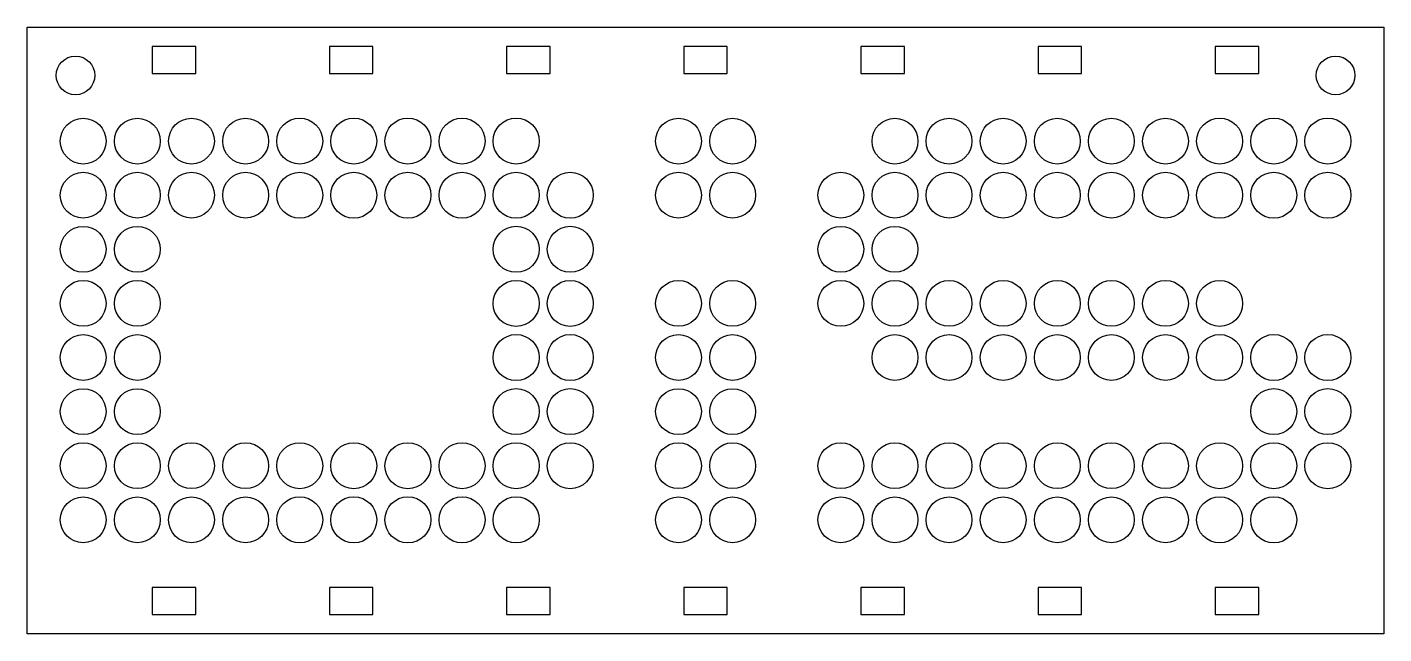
# Model space of a CAD drawing. Header units: millimetres. Extents: x -46 to 95, y -35 to 28.
import ezdxf

# ---------------------------------------------------------------- set-up
doc = ezdxf.new("R2010")
doc.units = ezdxf.units.MM
doc.layers.get('0').update_dxf_attribs({"linetype": 'CONTINUOUS'})

msp = doc.modelspace()

# ---------------------------------------------------------------- linework, layer by layer
for points in [[(94.86, -35.01), (-45.54, -35.01), (-45.54, 27.79), (94.86, 27.79)], [(-28.09, 22.99), (-28.09, 25.79), (-32.59, 25.79), (-32.59, 22.99)], [(-9.76, 22.99), (-9.76, 25.79), (-14.26, 25.79), (-14.26, 22.99)], [(8.57, 22.99), (8.57, 25.79), (4.07, 25.79), (4.07, 22.99)], [(26.91, 22.99), (26.91, 25.79), (22.41, 25.79), (22.41, 22.99)], [(45.24, 22.99), (45.24, 25.79), (40.74, 25.79), (40.74, 22.99)], [(63.57, 22.99), (63.57, 25.79), (59.07, 25.79), (59.07, 22.99)], [(81.91, 22.99), (81.91, 25.79), (77.41, 25.79), (77.41, 22.99)], [(-32.59, -30.21), (-32.59, -33.01), (-28.09, -33.01), (-28.09, -30.21)], [(-14.26, -30.21), (-14.26, -33.01), (-9.76, -33.01), (-9.76, -30.21)], [(4.07, -30.21), (4.07, -33.01), (8.57, -33.01), (8.57, -30.21)], [(26.91, -30.21), (22.41, -30.21), (22.41, -33.01), (26.91, -33.01)], [(40.74, -30.21), (40.74, -33.01), (45.24, -33.01), (45.24, -30.21)], [(59.07, -30.21), (59.07, -33.01), (63.57, -33.01), (63.57, -30.21)], [(77.41, -30.21), (77.41, -33.01), (81.91, -33.01), (81.91, -30.21)]]:
    msp.add_lwpolyline(points, close=True)
for centre, radius in [((-40.54, 22.79), 2), ((89.86, 22.79), 2), ((-39.74, 15.99), 2.37), ((-34.14, 15.99), 2.37), ((-28.54, 15.99), 2.37), ((-22.94, 15.99), 2.37), ((-17.34, 15.99), 2.38), ((-11.74, 15.99), 2.38), ((-6.14, 15.99), 2.38), ((-0.54, 15.99), 2.38), ((5.06, 15.99), 2.38), ((21.86, 15.99), 2.37), ((27.46, 15.99), 2.37), ((44.26, 15.99), 2.37), ((49.86, 15.99), 2.37), ((55.46, 15.99), 2.37), ((61.06, 15.99), 2.37), ((66.66, 15.99), 2.37), ((72.26, 15.99), 2.37), ((77.86, 15.99), 2.38), ((83.46, 15.99), 2.38), ((89.06, 15.99), 2.38), ((-39.74, 10.39), 2.37), ((-34.14, 10.39), 2.37), ((-28.54, 10.39), 2.37), ((-22.94, 10.39), 2.37), ((-17.34, 10.39), 2.38), ((-11.74, 10.39), 2.38), ((-6.14, 10.39), 2.38), ((-0.54, 10.39), 2.38), ((5.06, 10.39), 2.38), ((10.66, 10.39), 2.38), ((21.86, 10.39), 2.37), ((27.46, 10.39), 2.37), ((38.66, 10.39), 2.37), ((44.26, 10.39), 2.37), ((49.86, 10.39), 2.37), ((55.46, 10.39), 2.37), ((61.06, 10.39), 2.37), ((66.66, 10.39), 2.37), ((72.26, 10.39), 2.37), ((77.86, 10.39), 2.38), ((83.46, 10.39), 2.38), ((89.06, 10.39), 2.38), ((-39.74, 4.79), 2.37), ((-34.14, 4.79), 2.37), ((5.06, 4.79), 2.38), ((10.66, 4.79), 2.38), ((38.66, 4.79), 2.37), ((44.26, 4.79), 2.37), ((-39.74, -0.81), 2.37), ((-34.14, -0.81), 2.37), ((5.06, -0.81), 2.38), ((10.66, -0.81), 2.38), ((21.86, -0.81), 2.37), ((27.46, -0.81), 2.37), ((38.66, -0.81), 2.37), ((44.26, -0.81), 2.37), ((49.86, -0.81), 2.37), ((55.46, -0.81), 2.37), ((61.06, -0.81), 2.37), ((66.66, -0.81), 2.37), ((72.26, -0.81), 2.37), ((77.86, -0.81), 2.38), ((-39.74, -6.41), 2.37), ((-34.14, -6.41), 2.37), ((5.06, -6.41), 2.38), ((10.66, -6.41), 2.38), ((21.86, -6.41), 2.37), ((27.46, -6.41), 2.37), ((44.26, -6.41), 2.37), ((49.86, -6.41), 2.37), ((55.46, -6.41), 2.37), ((61.06, -6.41), 2.37), ((66.66, -6.41), 2.37), ((72.26, -6.41), 2.37), ((77.86, -6.41), 2.38), ((83.46, -6.41), 2.38), ((89.06, -6.41), 2.38), ((-39.74, -12.01), 2.37), ((-34.14, -12.01), 2.37), ((5.06, -12.01), 2.38), ((10.66, -12.01), 2.38), ((21.86, -12.01), 2.37), ((27.46, -12.01), 2.37), ((83.46, -12.01), 2.38), ((89.06, -12.01), 2.38), ((-39.74, -17.61), 2.37), ((-34.14, -17.61), 2.37), ((-28.54, -17.61), 2.37), ((-22.94, -17.61), 2.37), ((-17.34, -17.61), 2.38), ((-11.74, -17.61), 2.38), ((-6.14, -17.61), 2.38), ((-0.54, -17.61), 2.38), ((5.06, -17.61), 2.38), ((10.66, -17.61), 2.38), ((21.86, -17.61), 2.37), ((27.46, -17.61), 2.37), ((38.66, -17.61), 2.37), ((44.26, -17.61), 2.37), ((49.86, -17.61), 2.37), ((55.46, -17.61), 2.37), ((61.06, -17.61), 2.37), ((66.66, -17.61), 2.37), ((72.26, -17.61), 2.37), ((77.86, -17.61), 2.38), ((83.46, -17.61), 2.38), ((89.06, -17.61), 2.38), ((-39.74, -23.21), 2.37), ((-34.14, -23.21), 2.37), ((-28.54, -23.21), 2.37), ((-22.94, -23.21), 2.37), ((-17.34, -23.21), 2.38), ((-11.74, -23.21), 2.38), ((-6.14, -23.21), 2.38), ((-0.54, -23.21), 2.38), ((5.06, -23.21), 2.38), ((21.86, -23.21), 2.37), ((27.46, -23.21), 2.37), ((38.66, -23.21), 2.37), ((44.26, -23.21), 2.37), ((49.86, -23.21), 2.37), ((55.46, -23.21), 2.37), ((61.06, -23.21), 2.37), ((66.66, -23.21), 2.37), ((72.26, -23.21), 2.37), ((77.86, -23.21), 2.38), ((83.46, -23.21), 2.38)]:
    msp.add_circle(centre, radius)

doc.saveas('drawing.dxf')
